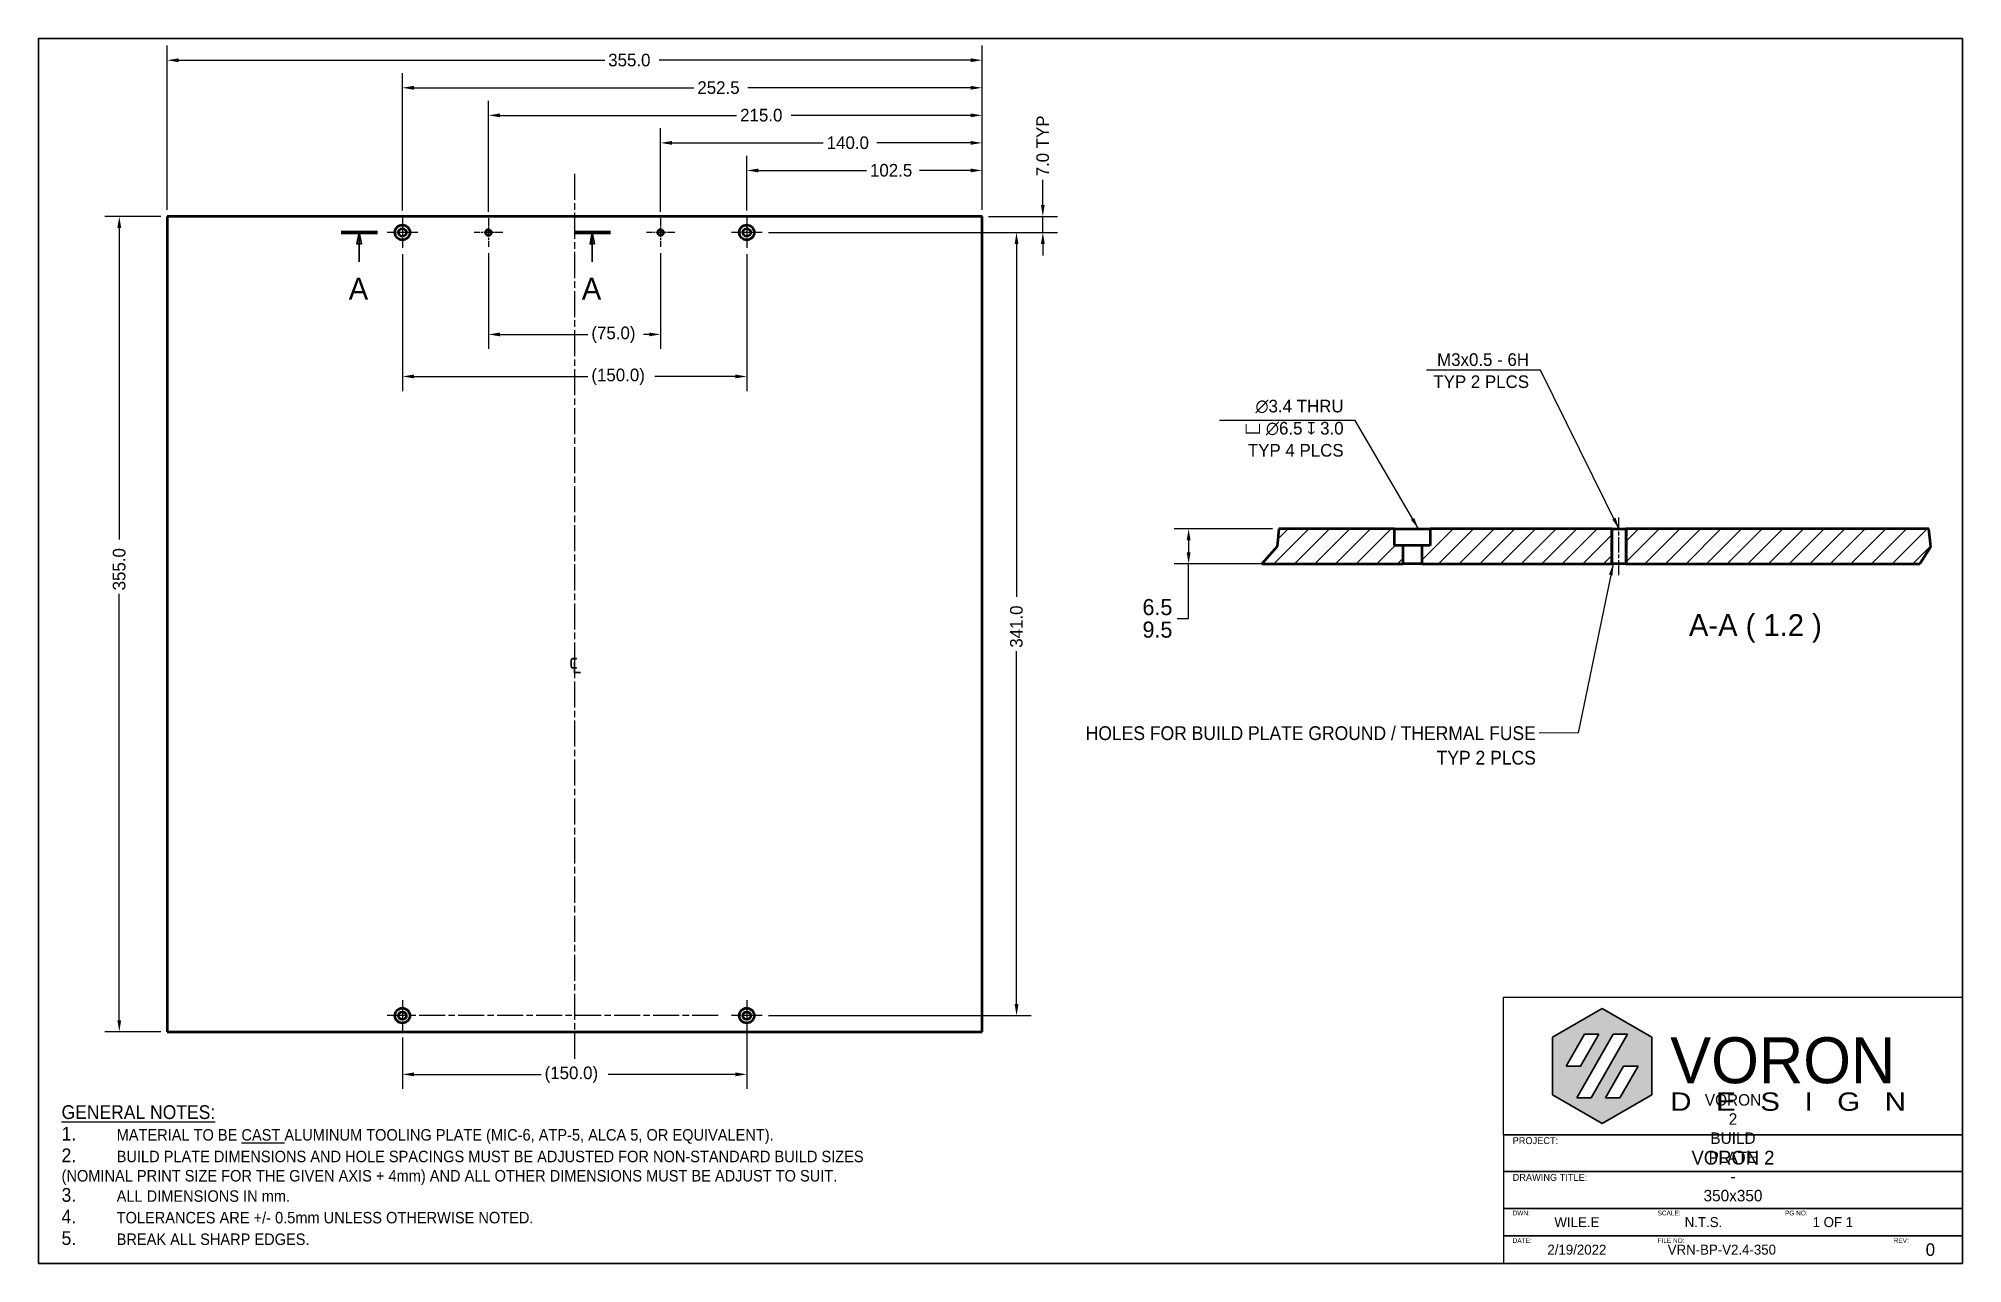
# Model space of a CAD drawing. Header units: millimetres. Extents: x 13 to 851, y 13 to 546.
import ezdxf
from ezdxf.enums import TextEntityAlignment as Align

# ---------------------------------------------------------------- set-up
doc = ezdxf.new("R2018")
doc.units = ezdxf.units.MM
doc.header["$LTSCALE"] = 2
doc.linetypes.add('CHAIN', pattern=[0.3543, 0.2362, -0.0295, 0.0591, -0.0295])
doc.linetypes.add('DOUBLE_DASH_CHAIN', pattern=[1.2403, 0.6614, -0.0827, 0.1654, -0.0827, 0.1654, -0.0827])
for name, color, linetype, lineweight, true_color in [('Annotation (ISO)', 174, 'Continuous', 25, 0x0000a0), ('Center Mark (ISO)', 22, 'Continuous', 25, 0xd84405), ('Centerline (ISO)', 22, 'Continuous', 25, 0xd84405), ('Dimension (ISO)', 20, 'Continuous', 25, 0xff2300), ('Hatch (ISO)', 57, 'Continuous', 18, 0x808040), ('Hatch kova (ANSI)', 141, 'Continuous', 13, 0x95ddff), ('Section Line - Kova (ANSI)', 96, 'DOUBLE_DASH_CHAIN', 35, 0x008000), ('Thread Lines', 156, 'CHAIN', 25, 0x004080), ('View Label', 174, 'CHAIN', 25, 0x0000a0)]:
    doc.layers.add(name, color=color, linetype=linetype, lineweight=lineweight, true_color=true_color)
for name, color, linetype, lineweight in [('Border - Kova (ANSI)', 7, 'Continuous', 30), ('Break Line (ISO)', 7, 'Continuous', 50), ('Title (ANSI)', 7, 'Continuous', 50), ('Title - Kova (ANSI)', 7, 'Continuous', 30), ('Visible (ISO)', 7, 'Continuous', 50)]:
    doc.layers.add(name, color=color, linetype=linetype, lineweight=lineweight)
doc.styles.add('Dimension Text (ISO)', font='Play-Regular.ttf')
doc.styles.add('Label Text (ISO)', font='Play-Regular.ttf')
doc.styles.add('Note Text (ANSI)', font='tahoma.ttf')
doc.styles.add('Note Text (ISO)', font='Play-Regular.ttf', dxfattribs={"width": 0.95})
doc.styles.add('Text Style119', font='Play-Regular.ttf')
doc.styles.add('Text Style128', font='Play-Regular.ttf')
doc.styles.add('Text Style130', font='Play-Regular.ttf')
doc.styles.add('Text Style135', font='Play-Regular.ttf')
doc.styles.add('Text Style178', font='AIGDT___.TTF', dxfattribs={"width": 0.95})
doc.styles.add('Text Style93', font='Play-Regular.ttf')
doc.dimstyles.new('Default (ISO)', dxfattribs={"dimscale": 2, "dimtxt": 2.75, "dimasz": 2.5, "dimexe": 3.175, "dimexo": 1.4, "dimgap": 0.762, "dimtad": 0, "dimdec": 1, "dimrnd": 1e-08, "dimzin": 0, "dimdsep": 46, "dimtxsty": 'Dimension Text (ISO)', "dimcen": 0.09, "dimdle": 10, "dimclrd": 256, "dimclre": 256, "dimclrt": 256, "dimazin": 0, "dimtfac": 1.274618, "dimtmove": 0, "dimatfit": 3, "dimfxl": 1, "dimtolj": 1, "dimtzin": 0, "dimlwd": -1, "dimlwe": -1, "dimarcsym": 0})
doc.dimstyles.new('Default (ISO)$7', dxfattribs={"dimscale": 2, "dimtxt": 2.75, "dimasz": 2.5, "dimexe": 3.175, "dimexo": 1.4, "dimgap": 0.762, "dimtad": 0, "dimdec": 1, "dimrnd": 1e-08, "dimzin": 0, "dimdsep": 46, "dimtxsty": 'Dimension Text (ISO)', "dimcen": 0.09, "dimdle": 10, "dimclrd": 256, "dimclre": 256, "dimclrt": 256, "dimazin": 0, "dimtfac": 1.274618, "dimtmove": 0, "dimatfit": 3, "dimfxl": 1, "dimtolj": 1, "dimtzin": 0, "dimlwd": -1, "dimlwe": -1, "dimarcsym": 0})
doc.dimstyles.new('Default - Method 1b (ISO)$7', dxfattribs={"dimscale": 2, "dimtxt": 3, "dimasz": 2.5, "dimexe": 3.175, "dimexo": 0, "dimgap": 0.762, "dimtad": 1, "dimtoh": 1, "dimrnd": 1e-08, "dimdsep": 46, "dimtxsty": 'Note Text (ISO)', "dimcen": 0.09, "dimdle": 10, "dimclrd": 174, "dimclre": 256, "dimclrt": 256, "dimazin": 2, "dimtfac": 1.166667, "dimtmove": 0, "dimatfit": 3, "dimfxl": 1, "dimtolj": 1, "dimlwd": -1, "dimlwe": -1, "dimarcsym": 0})
pattern_1 = [(45, (0, 0), (-4.49013, 4.49013), [])]

# ---------------------------------------------------------------- blocks, each defined once
blk = doc.blocks.new('Borders Plain Border')
at = {"layer": 'Border - Kova (ANSI)'}
for p, q in [((6.35, 273.05), (425.45, 273.05)), ((6.35, 273.05), (6.35, 6.35)), ((425.45, 273.05), (425.45, 6.35)), ((6.35, 6.35), (425.45, 6.35))]:
    blk.add_line(p, q, dxfattribs=at)
blk = doc.blocks.new('Title Blocks VORON Design')
at = {"layer": 'Hatch kova (ANSI)', "true_color": 0xff2300}
h = blk.add_hatch(color=20, dxfattribs=at)
h.paths.add_polyline_path([(248.41, 193.18), (248.41, 180.68), (237.59, 174.43), (226.76, 180.68), (226.76, 193.18), (237.59, 199.43)])
h.paths.add_polyline_path([(245.4, 186.93), (242.27, 186.93), (238.29, 180.03), (241.42, 180.03)], flags=0)
h.paths.add_polyline_path([(232.04, 180.03), (235.17, 180.03), (243.13, 193.83), (240.01, 193.83)], flags=0)
h.paths.add_polyline_path([(229.77, 186.93), (232.9, 186.93), (236.88, 193.83), (233.76, 193.83)], flags=0)
at = {"layer": 'Title - Kova (ANSI)', "lineweight": 25}
for p, q in [((216.09, 201.93), (316.09, 201.93)), ((216.09, 171.93), (216.09, 201.93)), ((216.09, 171.93), (216.09, 143.93))]:
    blk.add_line(p, q, dxfattribs=at)
at = {"layer": 'Title - Kova (ANSI)'}
for p, q in [((316.09, 201.93), (316.09, 171.93)), ((226.76, 193.18), (237.59, 199.43)), ((237.59, 199.43), (248.41, 193.18)), ((226.76, 180.68), (226.76, 193.18)), ((229.77, 186.93), (233.76, 193.83)), ((232.04, 180.03), (240.01, 193.83)), ((236.88, 193.83), (232.9, 186.93)), ((233.76, 193.83), (236.88, 193.83)), ((243.13, 193.83), (235.17, 180.03)), ((240.01, 193.83), (243.13, 193.83)), ((248.41, 193.18), (248.41, 180.68)), ((232.9, 186.93), (229.77, 186.93)), ((242.27, 186.93), (238.29, 180.03)), ((241.42, 180.03), (245.4, 186.93)), ((245.4, 186.93), (242.27, 186.93)), ((237.59, 174.43), (226.76, 180.68)), ((248.41, 180.68), (237.59, 174.43)), ((235.17, 180.03), (232.04, 180.03)), ((238.29, 180.03), (241.42, 180.03)), ((316.09, 171.93), (216.09, 171.93)), ((316.09, 171.93), (316.09, 143.93)), ((216.09, 163.93), (316.09, 163.93)), ((316.09, 155.93), (216.09, 155.93)), ((216.09, 149.93), (316.09, 149.93)), ((316.09, 143.93), (216.09, 143.93))]:
    blk.add_line(p, q, dxfattribs=at)
at = {"layer": 'Title (ANSI)', "insert": (283.42, 152.93), "char_height": 2.16, "width": 23.2344, "attachment_point": 4, "style": 'Note Text (ANSI)'}
blk.add_mtext('\\fPlay|b0|i0;{\\H2.1600;1 OF 1 }', dxfattribs=at)
at = {"layer": 'Title (ANSI)'}
for tag, height, style, p in [('CREATION_DATE', 2.16, 'Text Style119', (232.09, 146.93)), ('PROJECT', 2.16, 'Text Style119', (263.66, 146.93)), ('REVISION_NUMBER', 2.74, 'Text Style130', (309.09, 146.93))]:
    blk.add_attdef(tag, text='', height=height, dxfattribs=dict(at, style=style)).set_placement(p, align=Align.MIDDLE_CENTER)
at = {"layer": 'Title - Kova (ANSI)', "style": 'Text Style128'}
blk.add_text('SCALE:', height=1.02, dxfattribs=at).set_placement((249.66, 155.43), align=Align.TOP_LEFT)
at = {"layer": 'Title - Kova (ANSI)'}
for s, insert, char_height, width, attachment_point, style in [('\\fPlay|b0|i0;{\\H10.0000;VORON}', (252.41, 193.18), 10, 53, 1, 'Note Text (ANSI)'), ('\\fPlay|b0|i0;\\W1.20;{\\H4.0000;D   E   S   I   G   N}', (252.41, 181.18), 4, 53, 1, 'Note Text (ANSI)'), ('VORON 2 BUILD PLATE - 350x350', (266.09, 157.43), 2.5, 5.3956, 8, 'Text Style135'), ('\\fPlay|b0|i0;{\\H1.5000;PROJECT:}', (218.09, 171.43), 1.5, 17.1682, 1, 'Note Text (ANSI)'), ('\\fPlay|b0|i0;{\\H1.5000;DRAWING TITLE:}', (218.09, 163.43), 1.5, 20.4834, 1, 'Note Text (ANSI)'), ('\\fPlay|b0|i0;{\\H1.0200;DWN:}', (218.09, 155.43), 1.02, 15.5474, 1, 'Note Text (ANSI)'), ('\\fPlay|b0|i0;{\\H1.0200;PG NO:}', (277.42, 155.43), 1.02, 12.5383, 1, 'Note Text (ANSI)'), ('\\fPlay|b0|i0;{\\H2.1600;N.T.S.}', (259.66, 152.93), 2.16, 8.7996, 5, 'Note Text (ANSI)'), ('\\fPlay|b0|i0;{\\H1.0200;DATE:}', (218.09, 149.43), 1.02, 14.4575, 1, 'Note Text (ANSI)'), ('\\fPlay|b0|i0;{\\H1.0200;FILE NO:}', (249.66, 149.43), 1.02, 14.4575, 1, 'Note Text (ANSI)'), ('\\fPlay|b0|i0;{\\H1.0200;REV:}', (301.09, 149.43), 1.02, 12.5383, 1, 'Note Text (ANSI)')]:
    blk.add_mtext(s, dxfattribs=dict(at, insert=insert, char_height=char_height, width=width, attachment_point=attachment_point, style=style))
at = {"layer": 'Title - Kova (ANSI)', "style": 'Text Style93'}
blk.add_attdef('TITLE', text='', height=3, dxfattribs=at).set_placement((266.09, 165.43), align=Align.BOTTOM_CENTER)
at = {"layer": 'Title - Kova (ANSI)', "style": 'Text Style119'}
blk.add_attdef('AUTHOR', text='', height=2.16, dxfattribs=at).set_placement((232.09, 152.93), align=Align.MIDDLE_CENTER)
blk = doc.blocks.new('2dTransSection0')
at = {"layer": 'Section Line - Kova (ANSI)', "linetype": 'Continuous', "lineweight": 70}
for p, q in [((72.28, 230.82), (80.17, 230.82)), ((123.05, 230.82), (130.94, 230.82))]:
    blk.add_line(p, q, dxfattribs=at)
at = {"layer": 'Section Line - Kova (ANSI)', "linetype": 'Continuous'}
for p, q in [((76.22, 230.82), (75.72, 228.32)), ((76.22, 228.32), (76.22, 230.82)), ((76.72, 228.32), (76.22, 230.82)), ((126.99, 230.82), (126.49, 228.32)), ((126.99, 228.32), (126.99, 230.82)), ((127.49, 228.32), (126.99, 230.82)), ((75.72, 228.32), (76.72, 228.32)), ((76.22, 224.45), (76.22, 228.32)), ((126.49, 228.32), (127.49, 228.32)), ((126.99, 224.45), (126.99, 228.32))]:
    blk.add_line(p, q, dxfattribs=at)
at = {"layer": 'Section Line - Kova (ANSI)', "linetype": 'Continuous', "flags": 128}
for points in [[(76.72, 228.32), (76.22, 230.82), (75.72, 228.32), (76.72, 228.32)], [(127.49, 228.32), (126.99, 230.82), (126.49, 228.32), (127.49, 228.32)]]:
    blk.add_lwpolyline(points, dxfattribs=at)
at = {"layer": 'Section Line - Kova (ANSI)'}
for points in [[(76.72, 228.32), (76.22, 230.82), (75.72, 228.32), (76.72, 228.32)], [(127.49, 228.32), (126.99, 230.82), (126.49, 228.32), (127.49, 228.32)]]:
    blk.add_solid(points, dxfattribs=at)
at = {"layer": 'Section Line - Kova (ANSI)', "char_height": 4.75, "attachment_point": 7, "style": 'Label Text (ISO)'}
for insert in [(73.93, 216.2), (124.7, 216.2)]:
    blk.add_mtext('A', dxfattribs=dict(at, insert=insert))
blk = doc.blocks.new('*D23')
at = {"layer": 'Defpoints', "color": 0, "transparency": 16777216}
for p in [(553.11, 332.59), (513.77, 317.35), (615.32, 317.35)]:
    blk.add_point(p, dxfattribs=at)
at = {"layer": 'Dimension (ISO)', "transparency": 16777216}
for p, q in [((550.31, 332.59), (507.42, 332.59)), ((513.77, 327.59), (513.77, 322.35)), ((612.52, 317.35), (507.42, 317.35)), ((513.77, 293.62), (513.77, 317.35)), ((508.77, 293.62), (513.77, 293.62))]:
    blk.add_line(p, q, dxfattribs=at)
for points in [[(512.94, 327.59), (514.6, 327.59), (513.77, 332.59)], [(512.94, 322.35), (514.6, 322.35), (513.77, 317.35)]]:
    blk.add_solid(points, dxfattribs=at)
at = {"layer": 'Dimension (ISO)', "transparency": 16777216, "insert": (493.66, 302.03), "char_height": 5.5, "attachment_point": 1, "style": 'Dimension Text (ISO)'}
blk.add_mtext('\\A1;{\\H7.0104;\\S6.5^ 9.5;}', dxfattribs=at)
blk = doc.blocks.new('*D24')
at = {"layer": 'Defpoints', "color": 0, "transparency": 16777216}
for p in [(208.75, 512.64), (208.75, 467.87), (423.75, 468.64)]:
    blk.add_point(p, dxfattribs=at)
at = {"layer": 'Dimension (ISO)', "transparency": 16777216}
for p, q in [((208.75, 470.67), (208.75, 518.99)), ((213.75, 512.64), (316.85, 512.64)), ((418.75, 512.64), (340.6, 512.64)), ((423.75, 471.44), (423.75, 518.99))]:
    blk.add_line(p, q, dxfattribs=at)
for points in [[(213.75, 513.47), (213.75, 511.81), (208.75, 512.64)], [(418.75, 513.47), (418.75, 511.81), (423.75, 512.64)]]:
    blk.add_solid(points, dxfattribs=at)
at = {"layer": 'Dimension (ISO)', "transparency": 16777216, "insert": (318.38, 515.48), "char_height": 5.5, "attachment_point": 1, "style": 'Dimension Text (ISO)'}
blk.add_mtext('\\A1;215.0', dxfattribs=at)
blk = doc.blocks.new('*D25')
at = {"layer": 'Defpoints', "color": 0, "transparency": 16777216}
for p in [(327.95, 461.64), (327.95, 120.64), (438.79, 120.64)]:
    blk.add_point(p, dxfattribs=at)
at = {"layer": 'Dimension (ISO)', "transparency": 16777216}
for p, q in [((330.75, 461.64), (445.14, 461.64)), ((438.79, 456.64), (438.79, 303)), ((438.79, 125.64), (438.79, 279.29)), ((330.75, 120.64), (445.14, 120.64))]:
    blk.add_line(p, q, dxfattribs=at)
for points in [[(437.96, 456.64), (439.62, 456.64), (438.79, 461.64)], [(437.96, 125.64), (439.62, 125.64), (438.79, 120.64)]]:
    blk.add_solid(points, dxfattribs=at)
at = {"layer": 'Dimension (ISO)', "transparency": 16777216, "insert": (435.95, 280.81), "char_height": 5.5, "attachment_point": 1, "rotation": 90, "style": 'Dimension Text (ISO)'}
blk.add_mtext('\\A1;341.0', dxfattribs=at)
blk = doc.blocks.new('*D26')
at = {"layer": 'Defpoints', "color": 0, "transparency": 16777216}
for p in [(327.95, 461.64), (423.75, 468.64), (450.25, 461.64)]:
    blk.add_point(p, dxfattribs=at)
at = {"layer": 'Dimension (ISO)', "transparency": 16777216}
for p, q in [((450.25, 473.64), (450.25, 484.56)), ((330.75, 461.64), (456.6, 461.64)), ((426.55, 468.64), (456.6, 468.64)), ((450.25, 461.64), (450.25, 468.64)), ((450.25, 456.64), (450.25, 451.64))]:
    blk.add_line(p, q, dxfattribs=at)
for points in [[(449.41, 473.64), (451.08, 473.64), (450.25, 468.64)], [(449.41, 456.64), (451.08, 456.64), (450.25, 461.64)]]:
    blk.add_solid(points, dxfattribs=at)
at = {"layer": 'Dimension (ISO)', "transparency": 16777216, "insert": (447.42, 486.09), "char_height": 5.5, "attachment_point": 1, "rotation": 90, "style": 'Dimension Text (ISO)'}
blk.add_mtext('\\A1;\\fPlay|b0|i0;{\\H5.4800;7.0 TYP}', dxfattribs=at)
blk = doc.blocks.new('*D27')
at = {"layer": 'Defpoints', "color": 0, "transparency": 16777216}
for p in [(321.25, 120.64), (171.25, 113.94), (171.25, 95.05)]:
    blk.add_point(p, dxfattribs=at)
at = {"layer": 'Dimension (ISO)', "transparency": 16777216}
for p, q in [((321.25, 117.84), (321.25, 88.7)), ((171.25, 111.14), (171.25, 88.7)), ((176.25, 95.05), (231.67, 95.05)), ((316.25, 95.05), (260.82, 95.05))]:
    blk.add_line(p, q, dxfattribs=at)
for points in [[(176.25, 95.89), (176.25, 94.22), (171.25, 95.05)], [(316.25, 95.89), (316.25, 94.22), (321.25, 95.05)]]:
    blk.add_solid(points, dxfattribs=at)
at = {"layer": 'Dimension (ISO)', "transparency": 16777216, "insert": (233.2, 98.47), "char_height": 5.5, "attachment_point": 1, "style": 'Dimension Text (ISO)'}
blk.add_mtext('\\A1;(150.0)', dxfattribs=at)
blk = doc.blocks.new('*D28')
at = {"layer": 'Defpoints', "color": 0, "transparency": 16777216}
for p in [(68.75, 536.64), (68.75, 468.64), (423.75, 468.64)]:
    blk.add_point(p, dxfattribs=at)
at = {"layer": 'Dimension (ISO)', "transparency": 16777216}
for p, q in [((68.75, 471.44), (68.75, 542.99)), ((73.75, 536.64), (259.37, 536.64)), ((418.75, 536.64), (283.08, 536.64)), ((423.75, 471.44), (423.75, 542.99))]:
    blk.add_line(p, q, dxfattribs=at)
for points in [[(73.75, 537.47), (73.75, 535.81), (68.75, 536.64)], [(418.75, 537.47), (418.75, 535.81), (423.75, 536.64)]]:
    blk.add_solid(points, dxfattribs=at)
at = {"layer": 'Dimension (ISO)', "transparency": 16777216, "insert": (260.9, 539.48), "char_height": 5.5, "attachment_point": 1, "style": 'Dimension Text (ISO)'}
blk.add_mtext('\\A1;355.0', dxfattribs=at)
blk = doc.blocks.new('*D29')
at = {"layer": 'Defpoints', "color": 0, "transparency": 16777216}
for p in [(68.75, 468.64), (47.91, 113.64), (68.75, 113.64)]:
    blk.add_point(p, dxfattribs=at)
at = {"layer": 'Dimension (ISO)', "transparency": 16777216}
for p, q in [((65.95, 468.64), (41.56, 468.64)), ((47.91, 463.64), (47.91, 327.98)), ((47.91, 118.64), (47.91, 304.27)), ((65.95, 113.64), (41.56, 113.64))]:
    blk.add_line(p, q, dxfattribs=at)
for points in [[(47.07, 463.64), (48.74, 463.64), (47.91, 468.64)], [(47.07, 118.64), (48.74, 118.64), (47.91, 113.64)]]:
    blk.add_solid(points, dxfattribs=at)
at = {"layer": 'Dimension (ISO)', "transparency": 16777216, "insert": (45.07, 305.79), "char_height": 5.5, "attachment_point": 1, "rotation": 90, "style": 'Dimension Text (ISO)'}
blk.add_mtext('\\A1;355.0', dxfattribs=at)
blk = doc.blocks.new('*D30')
at = {"layer": 'Defpoints', "color": 0, "transparency": 16777216}
for p in [(283.75, 500.64), (283.75, 467.87), (423.75, 468.64)]:
    blk.add_point(p, dxfattribs=at)
at = {"layer": 'Dimension (ISO)', "transparency": 16777216}
for p, q in [((283.75, 470.67), (283.75, 506.99)), ((423.75, 471.44), (423.75, 506.99)), ((288.75, 500.64), (354.56, 500.64)), ((418.75, 500.64), (377.89, 500.64))]:
    blk.add_line(p, q, dxfattribs=at)
for points in [[(288.75, 501.47), (288.75, 499.81), (283.75, 500.64)], [(418.75, 501.47), (418.75, 499.81), (423.75, 500.64)]]:
    blk.add_solid(points, dxfattribs=at)
at = {"layer": 'Dimension (ISO)', "transparency": 16777216, "insert": (356.09, 503.48), "char_height": 5.5, "attachment_point": 1, "style": 'Dimension Text (ISO)'}
blk.add_mtext('\\A1;140.0', dxfattribs=at)
blk = doc.blocks.new('*D31')
at = {"layer": 'Defpoints', "color": 0, "transparency": 16777216}
for p in [(171.25, 524.64), (171.25, 468.34), (423.75, 468.64)]:
    blk.add_point(p, dxfattribs=at)
at = {"layer": 'Dimension (ISO)', "transparency": 16777216}
for p, q in [((171.25, 471.14), (171.25, 530.99)), ((423.75, 471.44), (423.75, 530.99)), ((176.25, 524.64), (298.21, 524.64)), ((418.75, 524.64), (321.74, 524.64))]:
    blk.add_line(p, q, dxfattribs=at)
for points in [[(176.25, 525.47), (176.25, 523.81), (171.25, 524.64)], [(418.75, 525.47), (418.75, 523.81), (423.75, 524.64)]]:
    blk.add_solid(points, dxfattribs=at)
at = {"layer": 'Dimension (ISO)', "transparency": 16777216, "insert": (299.74, 527.48), "char_height": 5.5, "attachment_point": 1, "style": 'Dimension Text (ISO)'}
blk.add_mtext('\\A1;252.5', dxfattribs=at)
blk = doc.blocks.new('*D32')
at = {"layer": 'Defpoints', "color": 0, "transparency": 16777216}
for p in [(321.25, 488.64), (321.25, 468.34), (423.75, 468.64)]:
    blk.add_point(p, dxfattribs=at)
at = {"layer": 'Dimension (ISO)', "transparency": 16777216}
for p, q in [((321.25, 471.14), (321.25, 494.99)), ((423.75, 471.44), (423.75, 494.99)), ((326.25, 488.64), (373.42, 488.64)), ((418.75, 488.64), (396.53, 488.64))]:
    blk.add_line(p, q, dxfattribs=at)
for points in [[(326.25, 489.47), (326.25, 487.81), (321.25, 488.64)], [(418.75, 489.47), (418.75, 487.81), (423.75, 488.64)]]:
    blk.add_solid(points, dxfattribs=at)
at = {"layer": 'Dimension (ISO)', "transparency": 16777216, "insert": (374.95, 491.48), "char_height": 5.5, "attachment_point": 1, "style": 'Dimension Text (ISO)'}
blk.add_mtext('\\A1;102.5', dxfattribs=at)
blk = doc.blocks.new('*D33')
at = {"layer": 'Defpoints', "color": 0, "transparency": 16777216}
for p in [(208.75, 455.41), (283.75, 455.41), (283.75, 417.25)]:
    blk.add_point(p, dxfattribs=at)
at = {"layer": 'Dimension (ISO)', "transparency": 16777216}
for p, q in [((208.75, 452.61), (208.75, 410.9)), ((283.75, 452.61), (283.75, 410.9)), ((213.75, 417.25), (252.04, 417.25)), ((278.75, 417.25), (276.28, 417.25))]:
    blk.add_line(p, q, dxfattribs=at)
for points in [[(213.75, 418.08), (213.75, 416.42), (208.75, 417.25)], [(278.75, 418.08), (278.75, 416.42), (283.75, 417.25)]]:
    blk.add_solid(points, dxfattribs=at)
at = {"layer": 'Dimension (ISO)', "transparency": 16777216, "insert": (253.57, 420.67), "char_height": 5.5, "attachment_point": 1, "style": 'Dimension Text (ISO)'}
blk.add_mtext('\\A1;(75.0)', dxfattribs=at)
blk = doc.blocks.new('*D34')
at = {"layer": 'Defpoints', "color": 0, "transparency": 16777216}
for p in [(171.25, 454.94), (321.25, 454.94), (321.25, 398.94)]:
    blk.add_point(p, dxfattribs=at)
at = {"layer": 'Dimension (ISO)', "transparency": 16777216}
for p, q in [((171.25, 452.14), (171.25, 392.59)), ((321.25, 452.14), (321.25, 392.59)), ((176.25, 398.94), (252.05, 398.94)), ((316.25, 398.94), (281.2, 398.94))]:
    blk.add_line(p, q, dxfattribs=at)
for points in [[(176.25, 399.77), (176.25, 398.11), (171.25, 398.94)], [(316.25, 399.77), (316.25, 398.11), (321.25, 398.94)]]:
    blk.add_solid(points, dxfattribs=at)
at = {"layer": 'Dimension (ISO)', "transparency": 16777216, "insert": (253.57, 402.36), "char_height": 5.5, "attachment_point": 1, "style": 'Dimension Text (ISO)'}
blk.add_mtext('\\A1;(150.0)', dxfattribs=at)

msp = doc.modelspace()

# ---------------------------------------------------------------- hatches: boundary and pattern name
at = {"layer": 'Hatch (ISO)'}
h = msp.add_hatch(dxfattribs=at)
h.set_pattern_fill('ANSI31', color=256, scale=50.8, style=0)
h.set_pattern_definition(pattern_1)
h.paths.add_polyline_path([(553.11, 332.59), (552.4, 324.97), (545.65, 317.35), (607.16, 317.35), (607.16, 325.39), (603.44, 325.39), (603.44, 332.59)])
h = msp.add_hatch(dxfattribs=at)
h.set_pattern_fill('ANSI31', color=256, scale=50.8, style=0)
h.set_pattern_definition(pattern_1)
h.paths.add_polyline_path([(619.04, 325.39), (615.32, 325.39), (615.32, 317.35), (698.29, 317.35), (698.29, 332.59), (619.04, 332.59)])
h = msp.add_hatch(dxfattribs=at)
h.set_pattern_fill('ANSI31', color=256, scale=50.8, style=0)
h.set_pattern_definition(pattern_1)
h.paths.add_polyline_path([(837.13, 324.97), (836.2, 332.59), (704.19, 332.59), (704.19, 317.35), (832.29, 317.35)])

# ---------------------------------------------------------------- linework, layer by layer
at = {"layer": 'Break Line (ISO)'}
for p, q in [((553.11, 332.59), (552.4, 324.97)), ((837.13, 324.97), (836.2, 332.59)), ((552.4, 324.97), (545.65, 317.35)), ((832.29, 317.35), (837.13, 324.97))]:
    msp.add_line(p, q, dxfattribs=at)
at = {"layer": 'Center Mark (ISO)', "linetype": 'CHAIN', "ltscale": 7.44499}
for p, q in [((177.95, 461.64), (164.55, 461.64)), ((171.25, 468.34), (171.25, 454.94)), ((327.95, 461.64), (314.55, 461.64)), ((321.25, 468.34), (321.25, 454.94)), ((321.25, 127.34), (321.25, 113.94)), ((327.95, 120.64), (314.55, 120.64))]:
    msp.add_line(p, q, dxfattribs=at)
at = {"layer": 'Center Mark (ISO)', "linetype": 'CHAIN', "ltscale": 6.922167}
for p, q in [((214.98, 461.64), (202.52, 461.64)), ((208.75, 467.87), (208.75, 455.41)), ((289.98, 461.64), (277.52, 461.64)), ((283.75, 467.87), (283.75, 455.41))]:
    msp.add_line(p, q, dxfattribs=at)
at = {"layer": 'Centerline (ISO)', "linetype": 'CHAIN', "ltscale": 23.990969}
for p, q in [((246.25, 487.14), (246.25, 101.18)), ((308.85, 120.64), (164.55, 120.64))]:
    msp.add_line(p, q, dxfattribs=at)
at = {"layer": 'Centerline (ISO)', "linetype": 'CHAIN', "ltscale": 14.023337}
msp.add_line((701.24, 312.35), (701.24, 337.59), dxfattribs=at)
at = {"layer": 'Centerline (ISO)', "linetype": 'CHAIN', "ltscale": 7.44499}
msp.add_line((171.25, 127.34), (171.25, 113.94), dxfattribs=at)
at = {"layer": 'Thread Lines', "ltscale": 8.4673}
for p, q in [((697.64, 332.59), (697.64, 317.35)), ((704.84, 317.35), (704.84, 332.59))]:
    msp.add_line(p, q, dxfattribs=at)
at = {"layer": 'Thread Lines', "ltscale": 3.927231}
for centre in [(208.75, 461.64), (283.75, 461.64)]:
    msp.add_arc(centre, 1.5, 80, 350, dxfattribs=at)
at = {"layer": 'Visible (ISO)'}
for p, q in [((423.75, 468.64), (68.75, 468.64)), ((68.75, 468.64), (68.75, 113.64)), ((423.75, 113.64), (423.75, 468.64)), ((603.44, 332.59), (553.11, 332.59)), ((603.44, 325.39), (603.44, 332.59)), ((603.44, 332.59), (619.04, 332.59)), ((698.29, 332.59), (619.04, 332.59)), ((619.04, 332.59), (619.04, 325.39)), ((698.29, 317.35), (698.29, 332.59)), ((698.29, 332.59), (704.19, 332.59)), ((836.2, 332.59), (704.19, 332.59)), ((704.19, 332.59), (704.19, 317.35)), ((607.16, 325.39), (603.44, 325.39)), ((607.16, 317.35), (607.16, 325.39)), ((615.32, 325.39), (607.16, 325.39)), ((619.04, 325.39), (615.32, 325.39)), ((615.32, 325.39), (615.32, 317.35)), ((545.65, 317.35), (607.16, 317.35)), ((615.32, 317.35), (607.16, 317.35)), ((615.32, 317.35), (698.29, 317.35)), ((704.19, 317.35), (698.29, 317.35)), ((704.19, 317.35), (832.29, 317.35)), ((68.75, 113.64), (423.75, 113.64))]:
    msp.add_line(p, q, dxfattribs=at)
for centre, radius in [((171.25, 461.64), 3.25), ((171.25, 461.64), 1.7), ((208.75, 461.64), 1.23), ((283.75, 461.64), 1.23), ((321.25, 461.64), 3.25), ((321.25, 461.64), 1.7), ((171.25, 120.64), 3.25), ((171.25, 120.64), 1.7), ((321.25, 120.64), 3.25), ((321.25, 120.64), 1.7)]:
    msp.add_circle(centre, radius, dxfattribs=at)

# ---------------------------------------------------------------- block references
at = {"xscale": 2, "yscale": 2, "zscale": 2}
msp.add_blockref('Borders Plain Border', (0, 0), dxfattribs=at)
ref = msp.add_blockref('Title Blocks VORON Design', (218.73, -275.17), dxfattribs=dict(xscale=2, yscale=2, zscale=2))
lines = msp.add_mtext('2/19/2022', dxfattribs={"layer": 'Title (ANSI)', "insert": (682.9, 18.7), "char_height": 4.32, "width": 47.2019, "attachment_point": 5, "style": 'Text Style119'})
ref.add_attrib('CREATION_DATE', '', (682.9, 18.7)).embed_mtext(lines)
lines = msp.add_mtext('VRN-BP-V2.4-350', dxfattribs={"layer": 'Title (ANSI)', "insert": (746.05, 18.7), "char_height": 4.32, "width": 46.4689, "attachment_point": 5, "style": 'Text Style119'})
ref.add_attrib('PROJECT', '', (746.05, 18.7)).embed_mtext(lines)
lines = msp.add_mtext('VORON 2', dxfattribs={"layer": 'Title - Kova (ANSI)', "insert": (750.9, 55.7), "char_height": 6, "width": 36.7962, "attachment_point": 8, "style": 'Text Style93'})
ref.add_attrib('TITLE', '', (750.9, 55.7)).embed_mtext(lines)
lines = msp.add_mtext('WILE.E', dxfattribs={"layer": 'Title - Kova (ANSI)', "insert": (682.9, 30.7), "char_height": 4.32, "width": 42.2576, "attachment_point": 5, "style": 'Text Style119'})
ref.add_attrib('AUTHOR', '', (682.9, 30.7)).embed_mtext(lines)
lines = msp.add_mtext('0', dxfattribs={"layer": 'Title (ANSI)', "insert": (836.9, 18.7), "char_height": 5.48, "width": 46.4689, "attachment_point": 5, "style": 'Text Style130'})
ref.add_attrib('REVISION_NUMBER', '', (836.9, 18.7)).embed_mtext(lines)
at = {"layer": 'Section Line - Kova (ANSI)', "xscale": 2, "yscale": 2, "zscale": 2}
msp.add_blockref('2dTransSection0', (0, 0), dxfattribs=at)

# ---------------------------------------------------------------- texts
at = {"layer": 'Annotation (ISO)'}
for s, insert, char_height, width, attachment_point, line_spacing_factor, style in [('M3x0.5 - 6H\\PTYP 2 PLCS', (662.06, 409.04), 5.5, 46.5618, 3, 1.05, 'Dimension Text (ISO)'), ('\\fPlay|b0|i0;{\\H5.5000;}\\fAIGDT|b0|i0;{\\H5.5000;n}\\fPlay|b0|i0;{\\H5.5000;3.4 THRU\\P}\\fAIGDT|b0|i0;{\\H5.5000;v}\\fPlay|b0|i0;{\\H5.5000; }\\fAIGDT|b0|i0;{\\H5.5000;n}\\fPlay|b0|i0;{\\H5.5000;6.5 }\\fAIGDT|b0|i0;{\\H5.5000;x}\\fPlay|b0|i0;{\\H5.5000; 3.0\\PTYP 4 PLCS}', (581.27, 388.79), 5.5, 54.9143, 3, 1.05, 'Dimension Text (ISO)'), ('\\fPlay|b0|i0;HOLES FOR BUILD PLATE GROUND / THERMAL FUSE\\P\\fPlay|b0|i0;TYP 2 PLCS', (665.01, 246.62), 6, 206.9136, 3, 1.068337, 'Note Text (ISO)'), ('\\pxsm0.94;\\fPlay|b0|i0;{\\H6.0000;\\LGENERAL NOTES:}\\l\\fPlay|b0|i0;{\\H6.0000;\\P}\\fPlay|b0|i0;{\\H6.0000;1.^I}\\fPlay|b0|i0;{\\H5.0000;MATERIAL TO BE}\\fPlay|b0|i0;{\\H5.0000;\\L CAST}\\l\\fPlay|b0|i0;{\\H5.0000; ALUMINUM TOOLING PLATE (MIC-6, ATP-5, ALCA 5, OR EQUIVALENT).}\\fPlay|b0|i0;{\\H6.0000;\\P}\\fPlay|b0|i0;{\\H6.0000;2.^I}\\fPlay|b0|i0;{\\H5.0000;BUILD PLATE DIMENSIONS AND HOLE SPACINGS MUST BE ADJUSTED FOR NON-STANDARD BUILD SIZES \\P(NOMINAL PRINT SIZE FOR THE GIVEN AXIS + 4mm) AND ALL OTHER DIMENSIONS MUST BE ADJUST TO SUIT.}\\fPlay|b0|i0;{\\H6.0000;\\P}\\fPlay|b0|i0;{\\H6.0000;3.^I}\\fPlay|b0|i0;{\\H5.0000;ALL DIMENSIONS IN mm.}\\fPlay|b0|i0;{\\H6.0000;\\P}\\fPlay|b0|i0;{\\H6.0000;4.^I}\\fPlay|b0|i0;{\\H5.0000;TOLERANCES ARE +/- 0.5mm UNLESS OTHERWISE NOTED.}\\fPlay|b0|i0;{\\H6.0000;\\P}\\fPlay|b0|i0;{\\H6.0000;5.^I}\\fPlay|b0|i0;{\\H5.0000;BREAK ALL SHARP EDGES.}', (22.76, 20.68), 6, 386.9856, 7, 1.038661, 'Note Text (ISO)')]:
    msp.add_mtext(s, dxfattribs=dict(at, insert=insert, char_height=char_height, width=width, attachment_point=attachment_point, line_spacing_factor=line_spacing_factor, style=style))
at = {"layer": 'Annotation (ISO)', "insert": (243.84, 269.61), "char_height": 8, "attachment_point": 7, "style": 'Text Style178'}
msp.add_mtext('q', dxfattribs=at)
at = {"layer": 'View Label', "insert": (731.72, 283.08), "char_height": 9.5, "attachment_point": 7, "style": 'Label Text (ISO)'}
msp.add_mtext('A-A ( 1.2 )', dxfattribs=at)

# ---------------------------------------------------------------- dimensions: what is measured, and where the dimension line sits
at = {"layer": 'Dimension (ISO)'}
for base, p1, p2, angle, override, picture, middle in [((68.75, 536.64), (423.75, 468.64), (68.75, 468.64), 180, {"dimgap": 0.762, "dimdec": 1, "dimtol": 0, "dimlim": 0, "dimtp": 0, "dimtm": 0, "dimtdec": 2, "dimtofl": 0, "dimatfit": 1}, '*D28', (271.23, 536.64)), ((171.25, 524.64), (423.75, 468.64), (171.25, 468.34), 180, {"dimgap": 0.762, "dimdec": 1, "dimtol": 0, "dimlim": 0, "dimtp": 0, "dimtm": 0, "dimtdec": 2, "dimtofl": 0, "dimatfit": 1}, '*D31', (309.98, 524.64)), ((208.75, 512.64), (423.75, 468.64), (208.75, 467.87), 180, {"dimgap": 0.762, "dimdec": 1, "dimtol": 0, "dimlim": 0, "dimtp": 0, "dimtm": 0, "dimtdec": 2, "dimtofl": 0, "dimatfit": 1}, '*D24', (328.73, 512.64)), ((283.75, 500.64), (423.75, 468.64), (283.75, 467.87), 180, {"dimgap": 0.762, "dimdec": 1, "dimtol": 0, "dimlim": 0, "dimtp": 0, "dimtm": 0, "dimtdec": 2, "dimtofl": 0, "dimatfit": 1}, '*D30', (366.23, 500.64)), ((47.91, 113.64), (68.75, 468.64), (68.75, 113.64), 90, {"dimgap": 0.762, "dimdec": 1, "dimtol": 0, "dimlim": 0, "dimtp": 0, "dimtm": 0, "dimtdec": 2, "dimtofl": 0, "dimatfit": 1}, '*D29', (47.91, 316.12)), ((438.79, 120.64), (327.95, 461.64), (327.95, 120.64), 90, {"dimgap": 0.762, "dimdec": 1, "dimtol": 0, "dimlim": 0, "dimtp": 0, "dimtm": 0, "dimtdec": 2, "dimtofl": 0, "dimatfit": 1}, '*D25', (438.79, 291.14)), ((513.77107741, 317.3510884), (553.11388069, 332.5910884), (615.32204228, 317.3510884), 90, {"dimgap": 0.762, "dimtih": 1, "dimtoh": 1, "dimdec": 1, "dimlfac": 0.416667, "dimtol": 0, "dimlim": 1, "dimtp": 0.15, "dimtm": -3.15, "dimtdec": 1, "dimtofl": 0, "dimtmove": 1, "dimatfit": 2}, '*D23', (513.22394208, 293.62254313))]:
    dim = msp.add_linear_dim(base=base, p1=p1, p2=p2, angle=angle, dimstyle='Default (ISO)', override=override, dxfattribs=at)
    dim.commit()
    dim.dimension.update_dxf_attribs({"geometry": picture, "text_midpoint": middle, "dimtype": 160})
for base, p1, p2, angle, text, override, picture, middle in [((450.25, 461.64), (423.75, 468.64), (327.95, 461.64), 90, '\\fPlay|b0|i0;{\\H5.4800;<> TYP}', {"dimgap": 0.762, "dimdec": 1, "dimtol": 0, "dimlim": 0, "dimtp": 0, "dimtm": 0, "dimtdec": 2, "dimtofl": 1, "dimatfit": 1}, '*D26', (450.25, 499.93)), ((321.25, 398.94), (171.25, 454.94), (321.25, 454.94), 180, '(<>)', {"dimgap": 0.762, "dimdec": 1, "dimtol": 0, "dimlim": 0, "dimtp": 0, "dimtm": 0, "dimtdec": 2, "dimtofl": 0, "dimatfit": 1}, '*D34', (266.63, 398.94)), ((283.75, 417.25), (208.75, 455.41), (283.75, 455.41), 180, '(<>)', {"dimgap": 0.762, "dimdec": 1, "dimtol": 0, "dimlim": 0, "dimtp": 0, "dimtm": 0, "dimtdec": 2, "dimtofl": 0, "dimatfit": 1}, '*D33', (264.16, 417.25)), ((171.25, 95.05), (321.25, 120.64), (171.25, 113.94), 180, '(<>)', {"dimgap": 0.762, "dimdec": 1, "dimtol": 0, "dimlim": 0, "dimtp": 0, "dimtm": 0, "dimtdec": 2, "dimtofl": 0, "dimatfit": 1}, '*D27', (246.25, 95.05))]:
    dim = msp.add_linear_dim(base=base, p1=p1, p2=p2, angle=angle, text=text, dimstyle='Default (ISO)', override=override, dxfattribs=at)
    dim.commit()
    dim.dimension.update_dxf_attribs({"geometry": picture, "text_midpoint": middle, "dimtype": 160})
dim = msp.add_linear_dim(base=(321.25, 488.64), p1=(423.75, 468.64), p2=(321.25, 468.34), dimstyle='Default (ISO)', override={"dimgap": 0.762, "dimdec": 1, "dimtol": 0, "dimlim": 0, "dimtp": 0, "dimtm": 0, "dimtdec": 2, "dimtofl": 0, "dimatfit": 1}, dxfattribs=at)
dim.commit()
dim.dimension.update_dxf_attribs({"geometry": '*D32', "text_midpoint": (384.98, 488.64), "dimtype": 160})

# ---------------------------------------------------------------- leaders
at = {"layer": 'Annotation (ISO)', "annotation_type": 0, "has_hookline": 1, "hookline_direction": 1}
for points, text_width in [([(701.24, 332.59), (667.06, 401.66), (662.06, 401.66)], 44.69), ([(613.87, 332.59), (586.27, 379.75), (581.27, 379.75)], 54.04)]:
    msp.add_leader(points, dimstyle='Default (ISO)$7', override={"dimgap": 0, "dimtad": 1}, dxfattribs=dict(at, text_width=text_width))
at = {"layer": 'Annotation (ISO)', "color": 174, "true_color": 0x0000a0, "annotation_type": 0, "has_hookline": 1, "hookline_direction": 1, "text_width": 206.04}
msp.add_leader([(698.7, 317.35), (683.42, 243.82), (666.53, 243.62)], dimstyle='Default - Method 1b (ISO)$7', override={"dimtad": 0}, dxfattribs=at)

doc.saveas('drawing.dxf')
